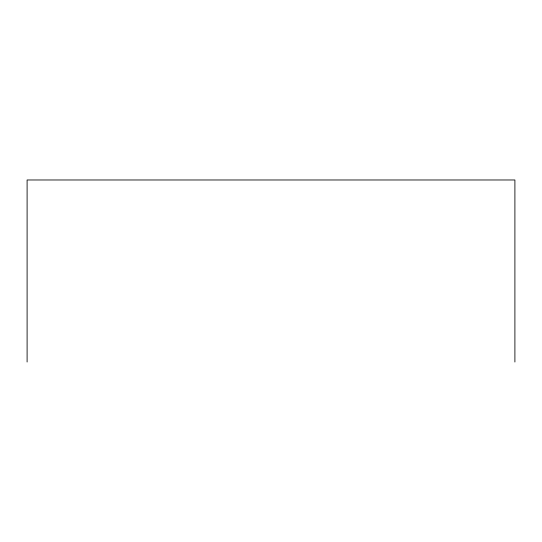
<?xml version="1.0" encoding="UTF-8"?>
<svg xmlns="http://www.w3.org/2000/svg" width="542" height="542" viewBox="0 0 542 542"><rect width="100%" height="100%" fill="white"/><g stroke="black" fill="none" stroke-linecap="round" stroke-linejoin="round"><path stroke-width="0.81" d="M514.9 362.022L514.9 179.978L27.1 179.978L27.1 362.022"/></g></svg>
